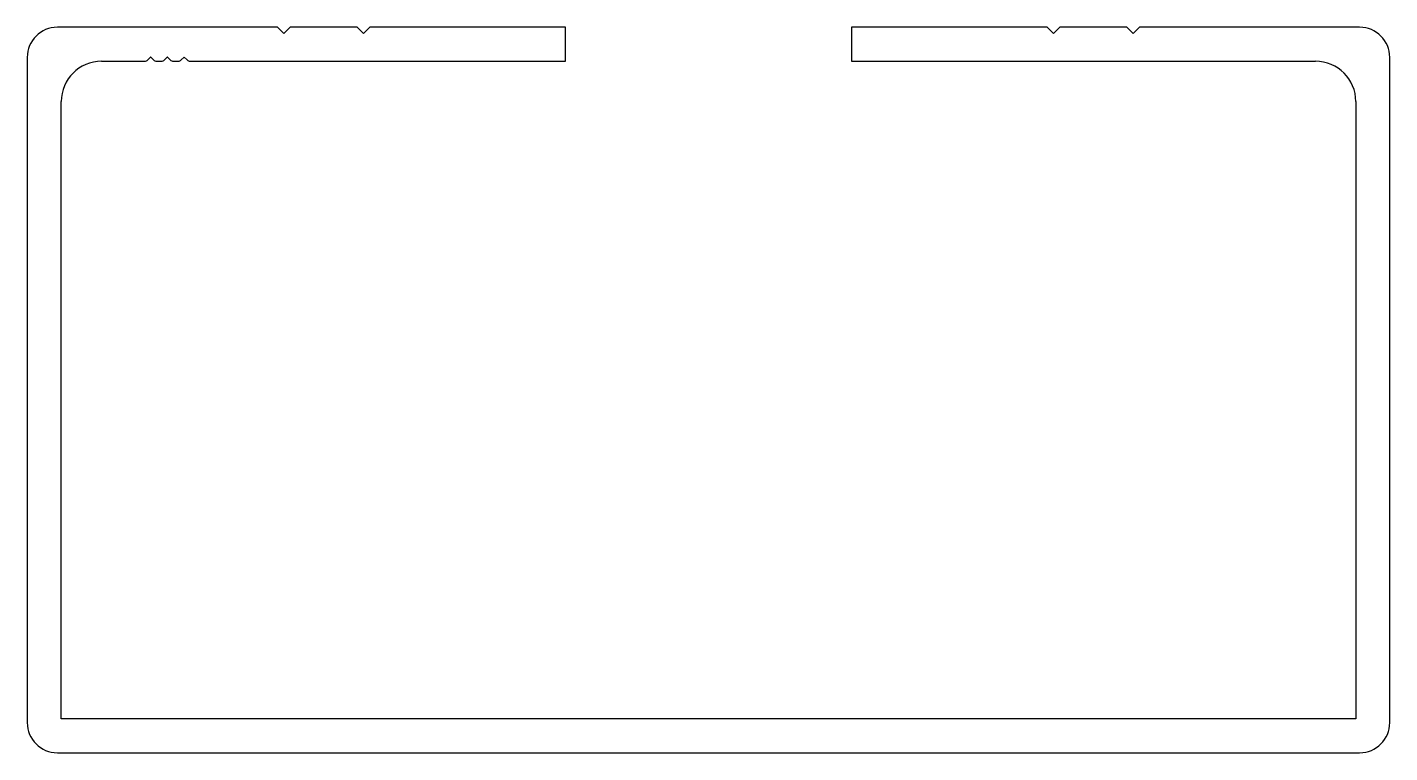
# Model space of a CAD drawing. Extents: x -40.7 to 40.8, y 1 to 44.4.
import ezdxf

# ---------------------------------------------------------------- set-up
doc = ezdxf.new("R2010")
doc.units = 0
doc.layers.get('0').update_dxf_attribs({"linetype": 'CONTINUOUS'})

msp = doc.modelspace()

# ---------------------------------------------------------------- linework, layer by layer
at = {"color": 7, "linetype": 'CONTINUOUS'}
for p, q in [((-25.759, 44.429), (-38.918, 44.429)), ((-25.378, 44.048), (-25.759, 44.429)), ((-24.998, 44.429), (-25.378, 44.048)), ((-20.996, 44.429), (-24.998, 44.429)), ((-20.616, 44.048), (-20.996, 44.429)), ((-20.236, 44.429), (-20.616, 44.048)), ((-8.526, 44.429), (-20.236, 44.429)), ((-8.526, 42.399), (-8.526, 44.429)), ((20.279, 44.429), (8.569, 44.429)), ((8.569, 44.429), (8.569, 42.399)), ((20.659, 44.048), (20.279, 44.429)), ((21.039, 44.429), (20.659, 44.048)), ((25.041, 44.429), (21.039, 44.429)), ((25.422, 44.048), (25.041, 44.429)), ((25.802, 44.429), (25.422, 44.048)), ((38.961, 44.429), (25.802, 44.429)), ((-40.718, 42.629), (-40.718, 2.849)), ((-36.278, 42.399), (-33.692, 42.399)), ((-33.692, 42.399), (-33.692, 42.399)), ((-33.515, 42.472), (-33.344, 42.643)), ((-33.333, 42.643), (-33.162, 42.472)), ((-32.985, 42.399), (-32.692, 42.399)), ((-32.515, 42.472), (-32.344, 42.643)), ((-32.333, 42.643), (-32.162, 42.472)), ((-31.985, 42.399), (-31.692, 42.399)), ((-31.515, 42.472), (-31.344, 42.643)), ((-31.333, 42.643), (-31.162, 42.472)), ((-30.985, 42.399), (-30.985, 42.399)), ((-30.985, 42.399), (-8.526, 42.399)), ((8.569, 42.399), (36.322, 42.399)), ((40.761, 2.849), (40.761, 42.629)), ((-38.688, 3.079), (-38.688, 39.989)), ((38.731, 39.989), (38.731, 3.079)), ((38.731, 3.079), (-38.688, 3.079)), ((-38.918, 1.049), (38.961, 1.049))]:
    msp.add_line(p, q, dxfattribs=at)
for centre, radius, start, end in [((-38.918, 42.629), 1.8, 90, 180), ((38.961, 42.629), 1.8, 360, 90), ((-36.278, 39.989), 2.41, 90, 180), ((-33.692, 42.649), 0.25, 270, 315), ((-33.338, 42.637), 0.008, 45, 135), ((-32.985, 42.649), 0.25, 225, 270), ((-32.692, 42.649), 0.25, 270, 315), ((-32.338, 42.637), 0.008, 45, 135), ((-31.985, 42.649), 0.25, 225, 270), ((-31.692, 42.649), 0.25, 270, 315), ((-31.338, 42.637), 0.008, 45, 135), ((-30.985, 42.649), 0.25, 225, 270), ((36.322, 39.989), 2.41, 360, 90), ((-38.918, 2.849), 1.8, 180, 270), ((38.961, 2.849), 1.8, 270, 360)]:
    msp.add_arc(centre, radius, start, end, dxfattribs=at)

doc.saveas('drawing.dxf')
